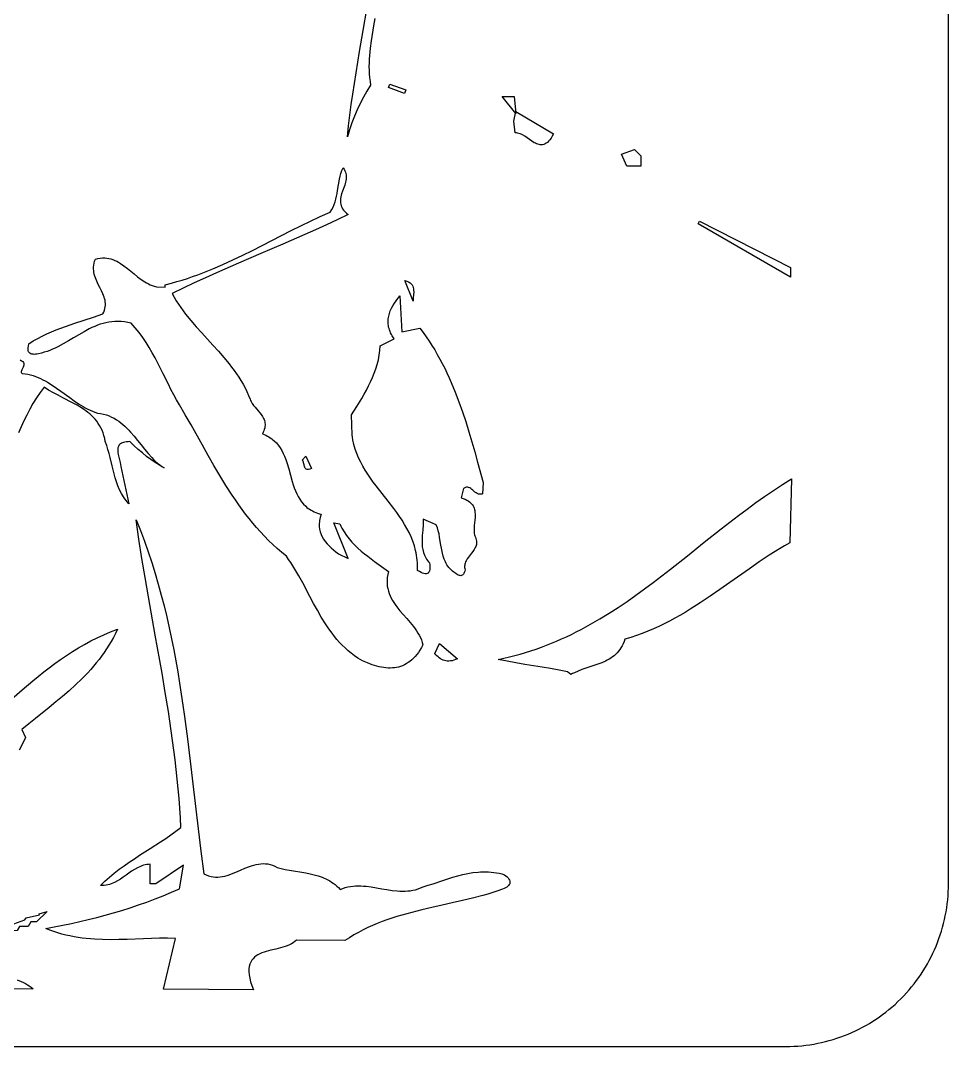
# Model space of a CAD drawing. Header units: metres. Extents: x 0 to 50, y 0 to 50.
# Drawn here: x 32.88 to 50, y 0 to 18.92 of the extents above; entities that cross this region are included whole.
import ezdxf

# ---------------------------------------------------------------- set-up
doc = ezdxf.new("R2010")
doc.units = ezdxf.units.M

msp = doc.modelspace()

# ---------------------------------------------------------------- linework, layer by layer
for points in [[(3, 0), (47, 0), (47, 0), (47.074492, 0.000924), (47.148761, 0.003687), (47.222779, 0.008277), (47.296513, 0.01468), (47.369934, 0.022884), (47.443009, 0.032877), (47.51571, 0.044646), (47.588004, 0.058177), (47.659861, 0.073458), (47.731251, 0.090477), (47.802143, 0.10922), (47.872505, 0.129676), (47.942308, 0.15183), (48.01152, 0.175671), (48.080111, 0.201186), (48.14805, 0.228361), (48.215307, 0.257185), (48.281849, 0.287645), (48.347648, 0.319727), (48.412671, 0.35342), (48.476889, 0.388709), (48.540271, 0.425584), (48.602785, 0.46403), (48.664402, 0.504035), (48.725089, 0.545587), (48.784818, 0.588672), (48.843556, 0.633279), (48.901274, 0.679394), (48.957939, 0.727004), (49.013523, 0.776097), (49.067994, 0.826659), (49.12132, 0.87868), (49.12132, 0.87868), (49.173341, 0.932006), (49.223903, 0.986477), (49.272996, 1.042061), (49.320606, 1.098726), (49.366721, 1.156444), (49.411328, 1.215182), (49.454413, 1.274911), (49.495965, 1.335598), (49.53597, 1.397215), (49.574416, 1.459729), (49.611291, 1.523111), (49.64658, 1.587329), (49.680273, 1.652352), (49.712355, 1.718151), (49.742815, 1.784693), (49.771639, 1.85195), (49.798814, 1.919889), (49.824329, 1.98848), (49.84817, 2.057692), (49.870324, 2.127495), (49.89078, 2.197857), (49.909523, 2.268749), (49.926542, 2.340139), (49.941823, 2.411996), (49.955354, 2.48429), (49.967123, 2.556991), (49.977116, 2.630066), (49.98532, 2.703487), (49.991723, 2.777221), (49.996313, 2.851239), (49.999076, 2.925508), (50, 3), (50, 47)], [(39.415691, 18.959702), (39.395168, 18.822832), (39.352502, 18.549341), (39.333971, 18.412732), (39.319714, 18.276223), (39.314753, 18.208007), (39.311537, 18.139818), (39.310293, 18.071657), (39.311245, 18.003524), (39.31462, 17.935421), (39.320644, 17.867347), (39.329541, 17.799304), (39.341538, 17.731293), (39.341538, 17.731293), (39.273322, 17.620047), (39.20897, 17.506886), (39.148658, 17.391649), (39.092562, 17.274176), (39.040859, 17.154303), (38.993724, 17.03187), (38.951336, 16.906714), (38.913869, 16.778675), (38.913869, 16.778675), (38.933692, 16.975901), (38.956698, 17.17272), (38.982464, 17.369194), (39.010565, 17.565382), (39.040579, 17.761347), (39.07208, 17.957148), (39.137855, 18.348504), (39.204499, 18.739938), (39.268623, 19.131935)], [(39.967862, 17.573576), (39.673685, 17.685901), (39.696127, 17.746747), (39.99339, 17.644731), (39.967862, 17.573576)], [(42.018796, 17.204516), (41.765689, 17.518975), (41.987529, 17.518975), (42.018796, 17.204516)], [(42.018839, 17.243967), (42.713452, 16.829191), (42.713452, 16.829191), (42.691143, 16.787749), (42.668854, 16.751784), (42.646586, 16.721018), (42.624339, 16.695176), (42.602112, 16.673979), (42.579906, 16.657152), (42.55772, 16.644418), (42.535555, 16.635499), (42.51341, 16.63012), (42.491285, 16.628003), (42.46918, 16.628872), (42.447095, 16.63245), (42.42503, 16.63846), (42.402984, 16.646625), (42.380959, 16.65667), (42.358953, 16.668316), (42.314999, 16.695307), (42.271122, 16.725386), (42.227322, 16.756338), (42.183598, 16.785949), (42.139949, 16.812006), (42.118153, 16.823009), (42.096374, 16.832294), (42.074615, 16.839582), (42.052873, 16.844599), (42.03115, 16.847066), (42.009445, 16.846708), (41.985018, 17.067421), (42.018839, 17.243967)], [(44.210334, 16.540364), (44.323802, 16.426945), (44.323802, 16.236667), (44.067283, 16.236667), (43.965807, 16.453751), (44.210334, 16.540364)], [(38.83213, 16.203827), (38.83213, 16.203827), (38.85092, 16.177941), (38.865784, 16.15191), (38.877012, 16.125743), (38.884894, 16.099448), (38.88972, 16.073031), (38.891781, 16.046502), (38.891365, 16.019868), (38.888764, 15.993137), (38.884268, 15.966317), (38.878167, 15.939416), (38.862309, 15.885401), (38.824095, 15.776742), (38.806382, 15.722224), (38.792691, 15.667666), (38.78808, 15.64039), (38.785346, 15.613129), (38.784777, 15.585888), (38.786665, 15.558677), (38.7913, 15.531502), (38.798972, 15.504373), (38.80997, 15.477296), (38.824585, 15.45028), (38.843107, 15.423332), (38.865827, 15.396461), (38.893034, 15.369674), (38.925018, 15.34298), (38.925018, 15.34298), (38.726365, 15.247114), (38.526802, 15.1536), (38.326404, 15.062071), (38.12524, 14.972157), (37.720903, 14.795696), (37.314368, 14.621269), (36.906208, 14.445922), (36.496996, 14.266706), (36.292175, 14.174724), (36.087307, 14.080669), (35.882464, 13.98417), (35.677716, 13.884859), (35.677716, 13.884859), (35.714921, 13.818763), (35.75416, 13.75406), (35.795279, 13.690646), (35.838125, 13.628412), (35.882546, 13.567255), (35.92839, 13.507067), (36.023732, 13.389174), (36.122931, 13.273888), (36.224766, 13.160358), (36.431455, 12.935175), (36.533867, 12.821826), (36.634029, 12.70684), (36.730719, 12.589369), (36.77738, 12.529437), (36.822716, 12.468565), (36.866573, 12.406648), (36.908799, 12.343579), (36.94924, 12.279253), (36.987745, 12.213563), (37.024161, 12.146403), (37.058335, 12.077668), (37.090115, 12.007252), (37.119347, 11.935047), (37.119347, 11.935047), (37.126602, 11.915287), (37.135236, 11.896088), (37.156083, 11.859144), (37.180771, 11.823761), (37.208186, 11.789482), (37.26673, 11.722414), (37.295627, 11.688713), (37.322786, 11.654292), (37.347091, 11.618696), (37.367426, 11.581469), (37.375756, 11.562102), (37.382675, 11.542155), (37.388044, 11.521573), (37.391722, 11.500299), (37.393572, 11.478274), (37.393452, 11.455443), (37.391224, 11.431748), (37.386747, 11.407132), (37.379884, 11.381539), (37.370493, 11.354911), (37.358436, 11.327192), (37.343573, 11.298324), (37.343573, 11.298324), (37.376085, 11.286195), (37.407021, 11.272935), (37.436433, 11.258581), (37.464373, 11.24317), (37.490893, 11.226741), (37.516047, 11.209331), (37.539887, 11.190978), (37.562464, 11.171721), (37.604043, 11.130642), (37.641204, 11.086396), (37.674365, 11.039287), (37.703947, 10.989617), (37.730368, 10.937688), (37.754049, 10.883803), (37.775408, 10.828266), (37.794866, 10.771377), (37.829755, 10.654758), (37.86207, 10.536367), (37.895167, 10.418624), (37.913058, 10.360753), (37.932403, 10.303951), (37.953621, 10.248522), (37.977132, 10.194769), (38.003356, 10.142992), (38.032712, 10.093497), (38.065619, 10.046584), (38.102497, 10.002556), (38.143765, 9.961717), (38.166177, 9.942587), (38.189843, 9.924368), (38.214817, 9.907097), (38.241151, 9.890812), (38.268897, 9.875551), (38.298107, 9.861352), (38.328834, 9.848253), (38.361131, 9.836291), (38.39505, 9.825504), (38.430644, 9.81593), (38.430644, 9.81593), (38.411559, 9.755408), (38.399243, 9.697465), (38.395515, 9.669421), (38.393352, 9.641976), (38.393547, 9.588819), (38.399487, 9.537871), (38.41083, 9.48901), (38.427237, 9.442112), (38.448365, 9.397055), (38.473873, 9.353715), (38.503422, 9.31197), (38.53667, 9.271698), (38.573275, 9.232774), (38.612898, 9.195076), (38.655197, 9.158481), (38.699831, 9.122867), (38.74646, 9.088111), (38.925384, 9.000196), (38.662935, 9.659668), (38.775733, 9.636208), (38.775733, 9.636208), (38.793442, 9.597739), (38.812237, 9.560471), (38.852914, 9.489344), (38.897421, 9.422441), (38.945416, 9.359374), (38.996557, 9.299757), (39.050503, 9.243203), (39.10691, 9.189326), (39.165438, 9.137737), (39.225743, 9.08805), (39.287484, 9.03988), (39.413905, 8.946537), (39.541964, 8.854613), (39.668925, 8.761015), (39.668925, 8.761015), (39.656127, 8.702849), (39.647995, 8.647016), (39.644275, 8.593385), (39.644709, 8.541822), (39.649044, 8.492198), (39.657022, 8.444381), (39.668388, 8.398238), (39.682886, 8.353639), (39.700262, 8.310452), (39.720258, 8.268546), (39.74262, 8.227788), (39.767091, 8.188048), (39.793417, 8.149194), (39.821341, 8.111094), (39.880961, 8.036632), (39.943906, 7.963609), (40.008131, 7.890974), (40.07159, 7.817674), (40.132238, 7.742658), (40.160868, 7.704177), (40.188029, 7.664873), (40.213463, 7.624613), (40.236917, 7.583267), (40.258134, 7.540702), (40.276857, 7.496787), (40.292833, 7.451392), (40.305805, 7.404383), (40.305805, 7.404383), (40.278743, 7.355513), (40.250829, 7.309959), (40.222079, 7.267658), (40.192511, 7.228542), (40.162143, 7.192548), (40.130992, 7.159608), (40.099075, 7.129658), (40.066409, 7.102632), (40.033013, 7.078464), (39.998903, 7.057089), (39.964097, 7.038442), (39.928611, 7.022457), (39.892465, 7.009068), (39.855675, 6.99821), (39.818257, 6.989817), (39.780231, 6.983823), (39.741613, 6.980164), (39.70242, 6.978774), (39.66267, 6.979587), (39.622381, 6.982537), (39.581569, 6.98756), (39.540253, 6.994588), (39.498448, 7.003558), (39.456174, 7.014403), (39.413447, 7.027059), (39.370285, 7.041458), (39.282724, 7.075228), (39.19363, 7.115189), (39.103143, 7.160817), (39.103143, 7.160817), (39.040673, 7.205123), (38.980988, 7.251339), (38.923947, 7.299366), (38.86941, 7.349107), (38.817236, 7.400463), (38.767284, 7.453337), (38.719413, 7.507631), (38.673482, 7.563248), (38.629351, 7.620089), (38.586878, 7.678057), (38.545924, 7.737053), (38.506347, 7.79698), (38.430761, 7.919235), (38.358996, 8.044041), (38.289923, 8.170613), (38.222418, 8.298169), (38.087605, 8.553103), (38.018045, 8.678916), (37.945546, 8.802582), (37.868984, 8.923319), (37.828827, 8.982344), (37.787232, 9.040344), (37.787232, 9.040344), (37.701203, 9.110817), (37.617878, 9.183156), (37.537144, 9.257285), (37.458886, 9.333124), (37.382992, 9.410595), (37.309349, 9.489621), (37.237843, 9.570124), (37.168362, 9.652025), (37.100792, 9.735246), (37.03502, 9.81971), (36.970932, 9.905337), (36.908417, 9.992051), (36.84736, 10.079773), (36.787648, 10.168425), (36.671807, 10.348206), (36.55999, 10.53077), (36.45129, 10.715492), (36.344803, 10.901748), (36.239624, 11.088913), (36.029563, 11.463473), (35.922872, 11.649619), (35.813867, 11.834175), (35.813867, 11.834175), (35.75998, 11.926775), (35.7084, 12.020864), (35.65858, 12.116162), (35.609971, 12.212392), (35.514197, 12.406536), (35.416696, 12.60107), (35.365928, 12.697789), (35.313085, 12.793772), (35.257618, 12.88874), (35.19898, 12.982416), (35.136623, 13.074522), (35.07, 13.16478), (34.998562, 13.252911), (34.921762, 13.338637), (34.921762, 13.338637), (34.859391, 13.35331), (34.798451, 13.363665), (34.738866, 13.36993), (34.680563, 13.372331), (34.623468, 13.371093), (34.567508, 13.366444), (34.512608, 13.358608), (34.458695, 13.347813), (34.405696, 13.334284), (34.353535, 13.318247), (34.302141, 13.299929), (34.251438, 13.279555), (34.201353, 13.257353), (34.151812, 13.233547), (34.054069, 13.18203), (33.957617, 13.126815), (33.861867, 13.06971), (33.766228, 13.012523), (33.67011, 12.957065), (33.572923, 12.905144), (33.523745, 12.881075), (33.474078, 12.858569), (33.423848, 12.837851), (33.372982, 12.819148), (33.321407, 12.802687), (33.269048, 12.788692), (33.269048, 12.788692), (33.213646, 12.774426), (33.186811, 12.769251), (33.160957, 12.765762), (33.136386, 12.764244), (33.113401, 12.764985), (33.092305, 12.76827), (33.073399, 12.774385), (33.056987, 12.783616), (33.043371, 12.796249), (33.032853, 12.81257), (33.025736, 12.832864), (33.022322, 12.857418), (33.022915, 12.886518), (33.027816, 12.920449), (33.037327, 12.959498), (33.037327, 12.959498), (33.11877, 13.011164), (33.201152, 13.058715), (33.284379, 13.102543), (33.368361, 13.143039), (33.453004, 13.180594), (33.538216, 13.215599), (33.623906, 13.248446), (33.70998, 13.279525), (33.882916, 13.337947), (34.056285, 13.393994), (34.229349, 13.450795), (34.315537, 13.480457), (34.401371, 13.51148), (34.401371, 13.51148), (34.418295, 13.544759), (34.431327, 13.57739), (34.440718, 13.609428), (34.446723, 13.640925), (34.449593, 13.671935), (34.449579, 13.702513), (34.446935, 13.732713), (34.441913, 13.762587), (34.434766, 13.79219), (34.425744, 13.821575), (34.40309, 13.879909), (34.375969, 13.938017), (34.3464, 13.99633), (34.316402, 14.055278), (34.287992, 14.115291), (34.263189, 14.1768), (34.252771, 14.208249), (34.244012, 14.240234), (34.237163, 14.272807), (34.232478, 14.306024), (34.230209, 14.339936), (34.230608, 14.374599), (34.233926, 14.410065), (34.240418, 14.446389), (34.250334, 14.483625), (34.263927, 14.521826), (34.263927, 14.521826), (34.308809, 14.532543), (34.352245, 14.539403), (34.394318, 14.542621), (34.435109, 14.542409), (34.474699, 14.538981), (34.513172, 14.532552), (34.550607, 14.523334), (34.587088, 14.511542), (34.622695, 14.497389), (34.657511, 14.481088), (34.691617, 14.462853), (34.725094, 14.442899), (34.790491, 14.398684), (34.854356, 14.350153), (34.980101, 14.246979), (35.043289, 14.195754), (35.107558, 14.147049), (35.173563, 14.102574), (35.20742, 14.082457), (35.241957, 14.064038), (35.277253, 14.047531), (35.313392, 14.03315), (35.350455, 14.021108), (35.388524, 14.01162), (35.550655, 14.002969), (35.550655, 14.044334), (35.669282, 14.077657), (35.669282, 14.077657), (35.767382, 14.105225), (35.864642, 14.134595), (35.961103, 14.165673), (36.056804, 14.198366), (36.151787, 14.232579), (36.246092, 14.268218), (36.432832, 14.343402), (36.61735, 14.423164), (36.799971, 14.506755), (36.981021, 14.593423), (37.160825, 14.682418), (37.517999, 14.86438), (37.874097, 15.046633), (38.052556, 15.135991), (38.231723, 15.223168), (38.411924, 15.307413), (38.593483, 15.387975), (38.593483, 15.387975), (38.623568, 15.432827), (38.648808, 15.479442), (38.669807, 15.527618), (38.68717, 15.577152), (38.701501, 15.627842), (38.713407, 15.679485), (38.723492, 15.73188), (38.73236, 15.784823), (38.74887, 15.891545), (38.767774, 15.998032), (38.779638, 16.050682), (38.793915, 16.102666), (38.811211, 16.153782), (38.83213, 16.203827)], [(45.40883, 15.220404), (47.087252, 14.368107), (47.087252, 14.188155), (45.380661, 15.169369), (45.40883, 15.220404)], [(39.974639, 14.126036), (39.974639, 14.126036), (40.011275, 14.114318), (40.042136, 14.100053), (40.067678, 14.083444), (40.088358, 14.064695), (40.10463, 14.044009), (40.116951, 14.021589), (40.125775, 13.997639), (40.131559, 13.972362), (40.134758, 13.94596), (40.135828, 13.918638), (40.133402, 13.862046), (40.127927, 13.804212), (40.123048, 13.746762), (39.974639, 14.126036)], [(39.880174, 13.841628), (39.919514, 13.18143), (40.248191, 13.246527), (40.248191, 13.246527), (40.307381, 13.168336), (40.364336, 13.089089), (40.419134, 13.00882), (40.471852, 12.927568), (40.522568, 12.845367), (40.571357, 12.762254), (40.618299, 12.678266), (40.663469, 12.593438), (40.706945, 12.507807), (40.748804, 12.42141), (40.789123, 12.334281), (40.82798, 12.246458), (40.901615, 12.068873), (40.970325, 11.888946), (41.034729, 11.706965), (41.095443, 11.52322), (41.153085, 11.338003), (41.208273, 11.151601), (41.261624, 10.964306), (41.313755, 10.776407), (41.416827, 10.399956), (41.404424, 10.189842), (41.404424, 10.189842), (41.390569, 10.185911), (41.377243, 10.18363), (41.352041, 10.18354), (41.328545, 10.188615), (41.306479, 10.197902), (41.285567, 10.210442), (41.265536, 10.225282), (41.227012, 10.258034), (41.20797, 10.274036), (41.188707, 10.288513), (41.16895, 10.300511), (41.148421, 10.309073), (41.126848, 10.313243), (41.103954, 10.312066), (41.091925, 10.309174), (41.079464, 10.304587), (41.053104, 10.289848), (41.010427, 10.116465), (41.010427, 10.116465), (41.04815, 10.10481), (41.082154, 10.09186), (41.112619, 10.077677), (41.139724, 10.062326), (41.163648, 10.045868), (41.184571, 10.028367), (41.20267, 10.009887), (41.218127, 9.990491), (41.231119, 9.970242), (41.241826, 9.949203), (41.250427, 9.927437), (41.257101, 9.905008), (41.262027, 9.881979), (41.265385, 9.858413), (41.268113, 9.809924), (41.266716, 9.760045), (41.262629, 9.709284), (41.252116, 9.607135), (41.248557, 9.55676), (41.24804, 9.507525), (41.251998, 9.459936), (41.256104, 9.436917), (41.261866, 9.4145), (41.261866, 9.4145), (41.274025, 9.390206), (41.283213, 9.366722), (41.289612, 9.343997), (41.293405, 9.321981), (41.294775, 9.300625), (41.293903, 9.279879), (41.290971, 9.259693), (41.286163, 9.240018), (41.27966, 9.220803), (41.271645, 9.201999), (41.251807, 9.165425), (41.228108, 9.129897), (41.202007, 9.095017), (41.148431, 9.02561), (41.123873, 8.990287), (41.102747, 8.954019), (41.093926, 8.935406), (41.086511, 8.916408), (41.080683, 8.896975), (41.076624, 8.877057), (41.074517, 8.856604), (41.074544, 8.835567), (41.076888, 8.813896), (41.08173, 8.791541), (41.08173, 8.791541), (41.076118, 8.764764), (41.069342, 8.742142), (41.061441, 8.72347), (41.052454, 8.708543), (41.042419, 8.697157), (41.031375, 8.689108), (41.019362, 8.68419), (41.006418, 8.6822), (40.992581, 8.682933), (40.977892, 8.686184), (40.962388, 8.69175), (40.946108, 8.699424), (40.911378, 8.720284), (40.874011, 8.747127), (40.874011, 8.747127), (40.84847, 8.768195), (40.824978, 8.790063), (40.80343, 8.812692), (40.783721, 8.836042), (40.765746, 8.860073), (40.749399, 8.884747), (40.734575, 8.910024), (40.721169, 8.935864), (40.698189, 8.989077), (40.679618, 9.044072), (40.664613, 9.100533), (40.652333, 9.158145), (40.632578, 9.275562), (40.613616, 9.393802), (40.602328, 9.452444), (40.588713, 9.510346), (40.571927, 9.567193), (40.551131, 9.62267), (40.308436, 9.72691), (40.308436, 9.72691), (40.309677, 9.676788), (40.308478, 9.626178), (40.301546, 9.523855), (40.293208, 9.420654), (40.29025, 9.368947), (40.289028, 9.317289), (40.290237, 9.265768), (40.294574, 9.214475), (40.302733, 9.163497), (40.315411, 9.112926), (40.333304, 9.062848), (40.344423, 9.038023), (40.357107, 9.013355), (40.371442, 8.988856), (40.387516, 8.964535), (40.405415, 8.940406), (40.425227, 8.916478), (40.425227, 8.916478), (40.430369, 8.880877), (40.433203, 8.848764), (40.433685, 8.820154), (40.431771, 8.795067), (40.427418, 8.77352), (40.420581, 8.75553), (40.411218, 8.741115), (40.399284, 8.730294), (40.384736, 8.723082), (40.36753, 8.719499), (40.347621, 8.719561), (40.324968, 8.723287), (40.299524, 8.730694), (40.271248, 8.7418), (40.240096, 8.756622), (40.206022, 8.775179), (40.206022, 8.775179), (40.207187, 8.824484), (40.206677, 8.872944), (40.204541, 8.920585), (40.200831, 8.96743), (40.195595, 9.013506), (40.188886, 9.058838), (40.180752, 9.103452), (40.171245, 9.147371), (40.148311, 9.233231), (40.120486, 9.316621), (40.088175, 9.397741), (40.051779, 9.476796), (40.011701, 9.553987), (39.968344, 9.629517), (39.92211, 9.703587), (39.873404, 9.7764), (39.822627, 9.848159), (39.770182, 9.919066), (39.661899, 10.059131), (39.55178, 10.198215), (39.443045, 10.337936), (39.390204, 10.408541), (39.338917, 10.479912), (39.289588, 10.552251), (39.242619, 10.625761), (39.198413, 10.700645), (39.157373, 10.777103), (39.119902, 10.855339), (39.086402, 10.935555), (39.057276, 11.017953), (39.032928, 11.102736), (39.013759, 11.190106), (39.006243, 11.234824), (39.000173, 11.280265), (38.990303, 11.651296), (38.990303, 11.651296), (39.084496, 11.801786), (39.176207, 11.952506), (39.220256, 12.028296), (39.262635, 12.104556), (39.302992, 12.181425), (39.340979, 12.25904), (39.376245, 12.337539), (39.408439, 12.417059), (39.437213, 12.497738), (39.462215, 12.579715), (39.483097, 12.663127), (39.499507, 12.748112), (39.511096, 12.834807), (39.517513, 12.92335), (39.776068, 13.049464), (39.776068, 13.049464), (39.739417, 13.105845), (39.723971, 13.13357), (39.710379, 13.160996), (39.698591, 13.188131), (39.688557, 13.214983), (39.680227, 13.241562), (39.673552, 13.267875), (39.668481, 13.293931), (39.664965, 13.319738), (39.662398, 13.37064), (39.665452, 13.420649), (39.67373, 13.469831), (39.686833, 13.518254), (39.704362, 13.565986), (39.725918, 13.613094), (39.751105, 13.659645), (39.779522, 13.705706), (39.810771, 13.751346), (39.844455, 13.796631), (39.880174, 13.841628)], [(32.874151, 12.660581), (32.902969, 12.645849), (32.923488, 12.630213), (32.936738, 12.613843), (32.943746, 12.59691), (32.945544, 12.579585), (32.94316, 12.562038), (32.937622, 12.54444), (32.929961, 12.526962), (32.912385, 12.493049), (32.904528, 12.476955), (32.898665, 12.461664), (32.895823, 12.447347), (32.897034, 12.434175), (32.903325, 12.422317), (32.915726, 12.411946), (32.915726, 12.411946), (32.967275, 12.405573), (33.017548, 12.396621), (33.06662, 12.385243), (33.114565, 12.371591), (33.161458, 12.355816), (33.207374, 12.33807), (33.252387, 12.318506), (33.296573, 12.297275), (33.340006, 12.274529), (33.382762, 12.25042), (33.466538, 12.198721), (33.5485, 12.143392), (33.629247, 12.085649), (33.789488, 11.96778), (33.870179, 11.910084), (33.952049, 11.854835), (34.035696, 11.803247), (34.078373, 11.779205), (34.121718, 11.756535), (34.165807, 11.735388), (34.210714, 11.715915), (34.256515, 11.698269), (34.303283, 11.682601), (34.303283, 11.682601), (34.360213, 11.673925), (34.414525, 11.661996), (34.466362, 11.646991), (34.515865, 11.629088), (34.563177, 11.608464), (34.608442, 11.585296), (34.651801, 11.559761), (34.693397, 11.532035), (34.733373, 11.502297), (34.771871, 11.470723), (34.809034, 11.43749), (34.845004, 11.402775), (34.879924, 11.366755), (34.913937, 11.329608), (34.97981, 11.252639), (35.043763, 11.173284), (35.106938, 11.092959), (35.170475, 11.013082), (35.235513, 10.935069), (35.303195, 10.860336), (35.338383, 10.824643), (35.374659, 10.790301), (35.412167, 10.757487), (35.451048, 10.726378), (35.491445, 10.697152), (35.5335, 10.669986), (35.5335, 10.669986), (35.448992, 10.71767), (35.366835, 10.769105), (35.286586, 10.824269), (35.207801, 10.88314), (35.130035, 10.945698), (35.052844, 11.011919), (34.975783, 11.081783), (34.898409, 11.155268), (34.898409, 11.155268), (34.865514, 11.15377), (34.835799, 11.150784), (34.809127, 11.146374), (34.785358, 11.140608), (34.764351, 11.133551), (34.745967, 11.12527), (34.730067, 11.115831), (34.71651, 11.105299), (34.705159, 11.093742), (34.695871, 11.081224), (34.68851, 11.067812), (34.682933, 11.053573), (34.679003, 11.038572), (34.676579, 11.022875), (34.675692, 10.98966), (34.679156, 10.954455), (34.685852, 10.91779), (34.70448, 10.842195), (34.722639, 10.767106), (34.728751, 10.731072), (34.731396, 10.696752), (34.881718, 10.010218), (34.881718, 10.010218), (34.854987, 10.040168), (34.829957, 10.070872), (34.806542, 10.102293), (34.784656, 10.134393), (34.764216, 10.167135), (34.745134, 10.200481), (34.710706, 10.268839), (34.680689, 10.339167), (34.6544, 10.411165), (34.631156, 10.484535), (34.610272, 10.558977), (34.572855, 10.709882), (34.536682, 10.861486), (34.517354, 10.936803), (34.496287, 11.011397), (34.472797, 11.084969), (34.446202, 11.157221), (34.446202, 11.157221), (34.435155, 11.213196), (34.421416, 11.266235), (34.405096, 11.316473), (34.386309, 11.364045), (34.365168, 11.409085), (34.341785, 11.451729), (34.316273, 11.49211), (34.288745, 11.530364), (34.259314, 11.566624), (34.228093, 11.601027), (34.195194, 11.633707), (34.16073, 11.664797), (34.124814, 11.694434), (34.087559, 11.722752), (34.049078, 11.749885), (34.009483, 11.775968), (33.927404, 11.825525), (33.842224, 11.872499), (33.666173, 11.96301), (33.577106, 12.008703), (33.488548, 12.056124), (33.401402, 12.106351), (33.316569, 12.160463), (33.316569, 12.160463), (33.27943, 12.111972), (33.243683, 12.062677), (33.176031, 11.961869), (33.112946, 11.858419), (33.053758, 11.752708), (32.997799, 11.645117), (32.9444, 11.536026), (32.892893, 11.425817), (32.842609, 11.314869)], [(38.148562, 10.883948), (38.248243, 10.657171), (38.248243, 10.657171), (38.217481, 10.647624), (38.192052, 10.64333), (38.171385, 10.643715), (38.154911, 10.648202), (38.14206, 10.656214), (38.132262, 10.667175), (38.124946, 10.680509), (38.119542, 10.695639), (38.112194, 10.728984), (38.105657, 10.762598), (38.101267, 10.778066), (38.095371, 10.791871), (38.087397, 10.803439), (38.076776, 10.812193), (38.148562, 10.883948)], [(47.106597, 10.470881), (47.073512, 9.291193), (47.073512, 9.291193), (46.977466, 9.235204), (46.882398, 9.177757), (46.694826, 9.059079), (46.510065, 8.936347), (46.327382, 8.810751), (45.96533, 8.555715), (45.784497, 8.428651), (45.602818, 8.303474), (45.41956, 8.181371), (45.233993, 8.063531), (45.140115, 8.006581), (45.045385, 7.951142), (44.949713, 7.897363), (44.853005, 7.845392), (44.755172, 7.795377), (44.656121, 7.747468), (44.555762, 7.701812), (44.454002, 7.658558), (44.350751, 7.617855), (44.245916, 7.579851), (44.139407, 7.544695), (44.031132, 7.512535), (44.031132, 7.512535), (44.016008, 7.468052), (43.998897, 7.426545), (43.979894, 7.387871), (43.959095, 7.351886), (43.936595, 7.31845), (43.912488, 7.287418), (43.886871, 7.258648), (43.859838, 7.231997), (43.831485, 7.207324), (43.801906, 7.184484), (43.771198, 7.163337), (43.739455, 7.143738), (43.706772, 7.125545), (43.673245, 7.108616), (43.60404, 7.077978), (43.5326, 7.050683), (43.459687, 7.025589), (43.312491, 6.97744), (43.239731, 6.952102), (43.168546, 6.924402), (43.099697, 6.893196), (43.066386, 6.875923), (43.033945, 6.857345), (42.97088, 6.91038), (42.97088, 6.91038), (42.815751, 6.941989), (42.65958, 6.970202), (42.502252, 6.99626), (42.343653, 7.021406), (42.183668, 7.04688), (42.022183, 7.073926), (41.859083, 7.103783), (41.694255, 7.137695), (41.694255, 7.137695), (41.797781, 7.159517), (41.900104, 7.183256), (42.001252, 7.208867), (42.101254, 7.236302), (42.20014, 7.265517), (42.297939, 7.296464), (42.39468, 7.329097), (42.490392, 7.36337), (42.585104, 7.399236), (42.678846, 7.43665), (42.771645, 7.475564), (42.863533, 7.515933), (42.954536, 7.557711), (43.044686, 7.60085), (43.134011, 7.645306), (43.222539, 7.69103), (43.397325, 7.786102), (43.569276, 7.885695), (43.738625, 7.98944), (43.905606, 8.096966), (44.070451, 8.207901), (44.233394, 8.321877), (44.394667, 8.438522), (44.554503, 8.557465), (44.713135, 8.678337), (44.870797, 8.800767), (45.18414, 9.048818), (45.496396, 9.298654), (45.809428, 9.547312), (45.966817, 9.670273), (46.1251, 9.791827), (46.284509, 9.911605), (46.445277, 10.029236), (46.607636, 10.14435), (46.771821, 10.256576), (46.938063, 10.365543), (47.106597, 10.470881)], [(35.015899, 9.709923), (35.015899, 9.709923), (35.094215, 9.514513), (35.168174, 9.31824), (35.23796, 9.121134), (35.303753, 8.923229), (35.365737, 8.724555), (35.424093, 8.525145), (35.479004, 8.325029), (35.530652, 8.124241), (35.57922, 7.922811), (35.62489, 7.720772), (35.667844, 7.518154), (35.708264, 7.314991), (35.746334, 7.111313), (35.782234, 6.907152), (35.816148, 6.70254), (35.848257, 6.497509), (35.878745, 6.292091), (35.907792, 6.086317), (35.962298, 5.673829), (36.013234, 5.260298), (36.062056, 4.84598), (36.159199, 4.015995), (36.210435, 3.600836), (36.265394, 3.185904), (36.265394, 3.185904), (36.30955, 3.164185), (36.353301, 3.147493), (36.396675, 3.13549), (36.439702, 3.127836), (36.48241, 3.12419), (36.524828, 3.124214), (36.566983, 3.127567), (36.608906, 3.13391), (36.650623, 3.142903), (36.692165, 3.154206), (36.733559, 3.167479), (36.774834, 3.182383), (36.857143, 3.215723), (36.93932, 3.251508), (37.021593, 3.287021), (37.104192, 3.319542), (37.145685, 3.333831), (37.187346, 3.346354), (37.229202, 3.356769), (37.271283, 3.364738), (37.313617, 3.36992), (37.356232, 3.371977), (37.399158, 3.370567), (37.442423, 3.365352), (37.486055, 3.355991), (37.530083, 3.342145), (37.574536, 3.323474), (37.619443, 3.299638), (37.619443, 3.299638), (37.692184, 3.280003), (37.766325, 3.263591), (37.841557, 3.249557), (37.917571, 3.237053), (38.070713, 3.213247), (38.147224, 3.200251), (38.223284, 3.185398), (38.298585, 3.16784), (38.372818, 3.146731), (38.445674, 3.121223), (38.48149, 3.106555), (38.516846, 3.090469), (38.551704, 3.072861), (38.586025, 3.053624), (38.61977, 3.032651), (38.652902, 3.009838), (38.685381, 2.985079), (38.717169, 2.958267), (38.748228, 2.929297), (38.778518, 2.898063), (38.778518, 2.898063), (38.825958, 2.916203), (38.873487, 2.93093), (38.921099, 2.942477), (38.968788, 2.951078), (39.016547, 2.956966), (39.064371, 2.960375), (39.112253, 2.961538), (39.160187, 2.960689), (39.208167, 2.958061), (39.256185, 2.953889), (39.352315, 2.941843), (39.448528, 2.92642), (39.544772, 2.909488), (39.640999, 2.892916), (39.737157, 2.878573), (39.833197, 2.868326), (39.881158, 2.865323), (39.929069, 2.864045), (39.976927, 2.864726), (40.024723, 2.867598), (40.072453, 2.872896), (40.120109, 2.880853), (40.167685, 2.891703), (40.215176, 2.905679), (40.262575, 2.923015), (40.309875, 2.943945), (40.309875, 2.943945), (40.40115, 2.972433), (40.492204, 3.002356), (40.674145, 3.063623), (40.765275, 3.093526), (40.856677, 3.121981), (40.948471, 3.148268), (41.040781, 3.171664), (41.13373, 3.19145), (41.227439, 3.206905), (41.322032, 3.217308), (41.369698, 3.22039), (41.41763, 3.221938), (41.465845, 3.221863), (41.514358, 3.220075), (41.563183, 3.216483), (41.612337, 3.210997), (41.661834, 3.203528), (41.711689, 3.193985), (41.761919, 3.182278), (41.812539, 3.168316), (41.812539, 3.168316), (41.837388, 3.147333), (41.858606, 3.127043), (41.876196, 3.107418), (41.890159, 3.088426), (41.900497, 3.070038), (41.907212, 3.052222), (41.910306, 3.034949), (41.90978, 3.018188), (41.905638, 3.001909), (41.897881, 2.986081), (41.886511, 2.970674), (41.871529, 2.955657), (41.852939, 2.941001), (41.830741, 2.926675), (41.804938, 2.912649), (41.775531, 2.898892), (41.775531, 2.898892), (41.684444, 2.867711), (41.592837, 2.838308), (41.500763, 2.810517), (41.408275, 2.78417), (41.22227, 2.735136), (41.035245, 2.689866), (40.847625, 2.647019), (40.659834, 2.605255), (40.472295, 2.563233), (40.285432, 2.519613), (40.099669, 2.473054), (39.91543, 2.422215), (39.824014, 2.394773), (39.733138, 2.365757), (39.642856, 2.335002), (39.553219, 2.302339), (39.464281, 2.267601), (39.376095, 2.23062), (39.288714, 2.191228), (39.202191, 2.149259), (39.116579, 2.104544), (39.03193, 2.056916), (38.948299, 2.006208), (38.865737, 1.952251), (37.974924, 1.96162), (37.974924, 1.96162), (37.945927, 1.935577), (37.913948, 1.912492), (37.87931, 1.89205), (37.84234, 1.873938), (37.803362, 1.857844), (37.762702, 1.843455), (37.677631, 1.818536), (37.589728, 1.796677), (37.501592, 1.775373), (37.415823, 1.752119), (37.374638, 1.738978), (37.33502, 1.72441), (37.297294, 1.708102), (37.261783, 1.68974), (37.228815, 1.669013), (37.198712, 1.645606), (37.171801, 1.619206), (37.148406, 1.589501), (37.128852, 1.556177), (37.113464, 1.518921), (37.102568, 1.47742), (37.096487, 1.431361), (37.095547, 1.380431), (37.100073, 1.324316), (37.11039, 1.262704), (37.126823, 1.195281), (37.149696, 1.121734), (37.179335, 1.041751), (35.519656, 1.056062), (35.743712, 1.993235), (35.743712, 1.993235), (35.596296, 1.995922), (35.448101, 1.99485), (35.299224, 1.991077), (35.149765, 1.985661), (34.8495, 1.974132), (34.698892, 1.970135), (34.548099, 1.968728), (34.39722, 1.970968), (34.246355, 1.977914), (34.170958, 1.983482), (34.095602, 1.990624), (34.020299, 1.999471), (33.945061, 2.010156), (33.869901, 2.02281), (33.794832, 2.037567), (33.719865, 2.054559), (33.645012, 2.073917), (33.570288, 2.095774), (33.495703, 2.120263), (33.42127, 2.147515), (33.347001, 2.177663), (33.347001, 2.177663), (33.505255, 2.206741), (33.663073, 2.237547), (33.820434, 2.270187), (33.977318, 2.304764), (34.133704, 2.341386), (34.289572, 2.380156), (34.444901, 2.421179), (34.599671, 2.464562), (34.753861, 2.510409), (34.90745, 2.558825), (35.060418, 2.609915), (35.212745, 2.663785), (35.36441, 2.72054), (35.515392, 2.780285), (35.665672, 2.843125), (35.815227, 2.909165), (35.889031, 3.345987), (35.381309, 2.999939), (35.276024, 2.999939), (35.275911, 3.360061), (35.275911, 3.360061), (35.243394, 3.358706), (35.211803, 3.355148), (35.181069, 3.349537), (35.151124, 3.342023), (35.121902, 3.332756), (35.093334, 3.321886), (35.03789, 3.29594), (34.984249, 3.265385), (34.93187, 3.231422), (34.828731, 3.158076), (34.776886, 3.121095), (34.724135, 3.085511), (34.669935, 3.052524), (34.613746, 3.023335), (34.584736, 3.01054), (34.555025, 2.999145), (34.524545, 2.9893), (34.49323, 2.981155), (34.46101, 2.974861), (34.427818, 2.970567), (34.393587, 2.968424), (34.358249, 2.968581), (34.358249, 2.968581), (34.439841, 3.0486), (34.524566, 3.124736), (34.612066, 3.197443), (34.701987, 3.267177), (34.793971, 3.334395), (34.887662, 3.399551), (34.982705, 3.463101), (35.078742, 3.525501), (35.272374, 3.648674), (35.465708, 3.772714), (35.561374, 3.836198), (35.655895, 3.901266), (35.748918, 3.968373), (35.840084, 4.037975), (35.840084, 4.037975), (35.831064, 4.217488), (35.819836, 4.396685), (35.806514, 4.575584), (35.791209, 4.754201), (35.774036, 4.932554), (35.755107, 5.110659), (35.734534, 5.288533), (35.712431, 5.466193), (35.664083, 5.820941), (35.610965, 6.175036), (35.553979, 6.528615), (35.494028, 6.881813), (35.368836, 7.587606), (35.242606, 8.2935), (35.181357, 8.646823), (35.122555, 9.000578), (35.067101, 9.354899), (35.015899, 9.709923)], [(32.717788, 6.404835), (32.912469, 6.575866), (33.109875, 6.743709), (33.209976, 6.82593), (33.311211, 6.906749), (33.41373, 6.985966), (33.517684, 7.063377), (33.623223, 7.138783), (33.730498, 7.21198), (33.83966, 7.282769), (33.95086, 7.350947), (34.064247, 7.416312), (34.179974, 7.478664), (34.29819, 7.537801), (34.419046, 7.593521), (34.542693, 7.645624), (34.669282, 7.693906), (34.669282, 7.693906), (34.633606, 7.61785), (34.595871, 7.543746), (34.55616, 7.471516), (34.514552, 7.401084), (34.471129, 7.332374), (34.425973, 7.265308), (34.379164, 7.19981), (34.330784, 7.135803), (34.280913, 7.07321), (34.229634, 7.011954), (34.177027, 6.95196), (34.123173, 6.893149), (34.068155, 6.835446), (34.012052, 6.778773), (33.896918, 6.668212), (33.778422, 6.560851), (33.657214, 6.456078), (33.533943, 6.353277), (33.409259, 6.251834), (33.158248, 6.05057), (33.033221, 5.94952), (32.909379, 5.847372), (32.973374, 5.697157), (32.973374, 5.697157), (32.917848, 5.581785), (32.860813, 5.467319)], [(40.609933, 7.429879), (40.941546, 7.148569), (40.941546, 7.148569), (40.907732, 7.134218), (40.875052, 7.123043), (40.843482, 7.114953), (40.813001, 7.109857), (40.783586, 7.107664), (40.755215, 7.108281), (40.727864, 7.111618), (40.701511, 7.117584), (40.676133, 7.126087), (40.651709, 7.137035), (40.628215, 7.150339), (40.605629, 7.165905), (40.583928, 7.183644), (40.56309, 7.203463), (40.543093, 7.225271), (40.523913, 7.248977), (40.609933, 7.429879)], [(33.374851, 2.487281), (33.179616, 2.296738), (33.071827, 2.296738), (33.022168, 2.214008), (32.864914, 2.214008), (32.818718, 2.137048), (32.584036, 2.113734), (32.556369, 2.190552), (32.963556, 2.336977), (32.985252, 2.37312), (33.231882, 2.426958), (33.226349, 2.44487), (33.374851, 2.487281)], [(32.819614, 1.231315), (32.897495, 1.198102), (32.93548, 1.179647), (32.972782, 1.15987), (33.009366, 1.138705), (33.045196, 1.116084), (33.080239, 1.09194), (33.11446, 1.066206), (30.440267, 1.055715)]]:
    msp.add_lwpolyline(points)

doc.saveas('drawing.dxf')
